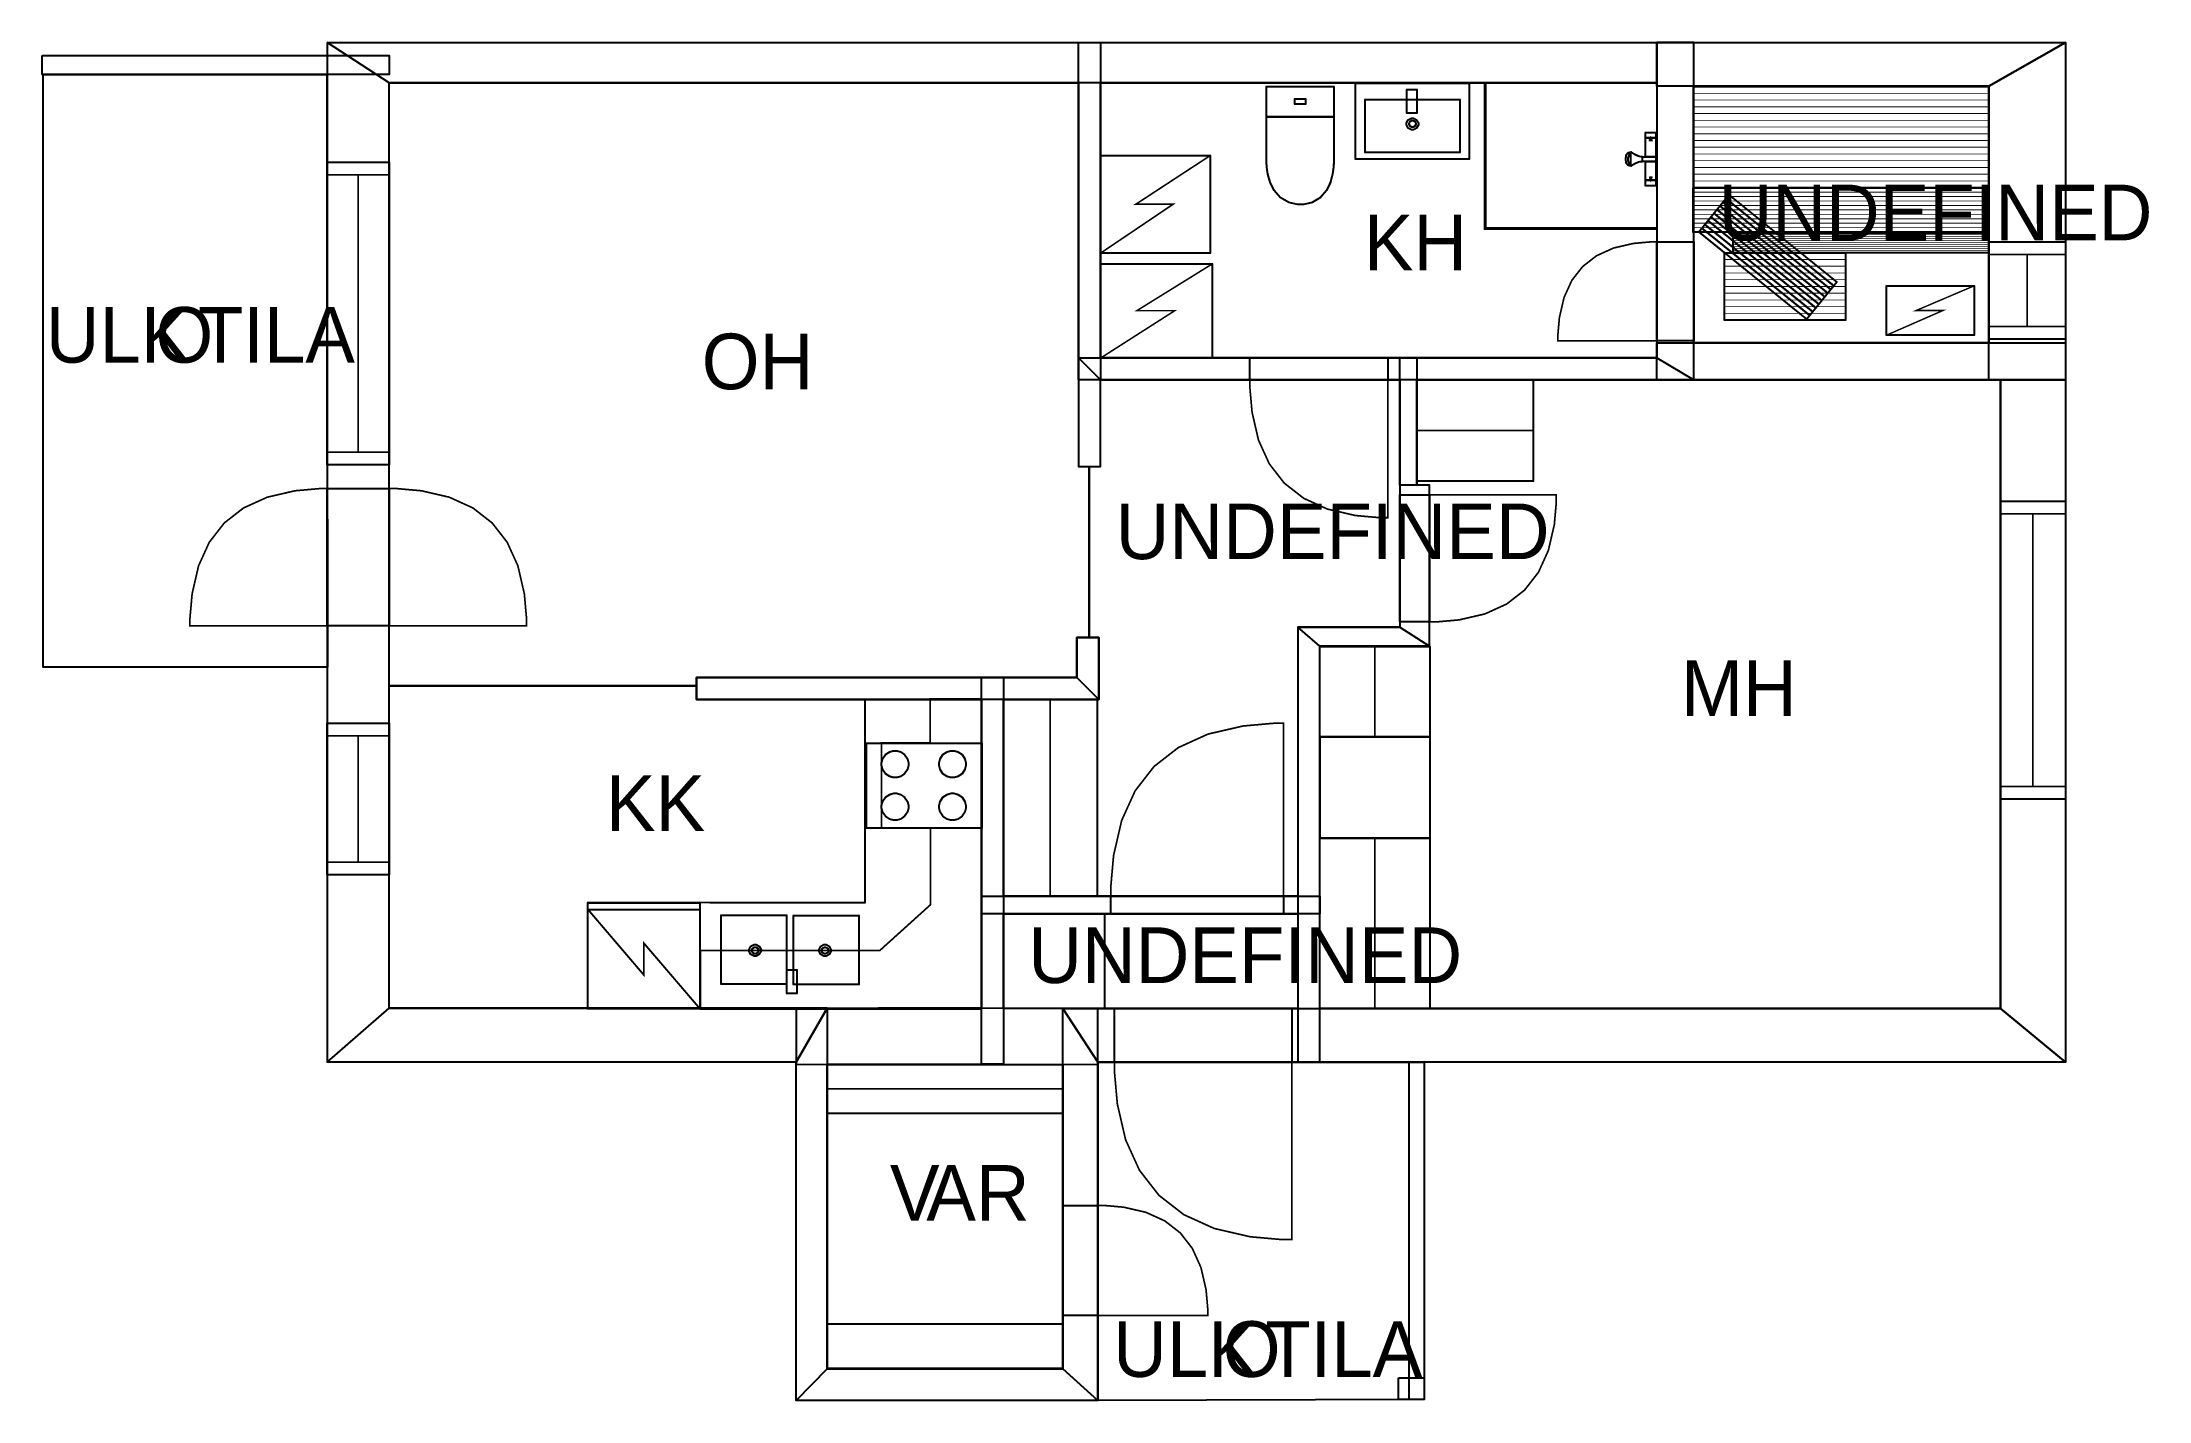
# Model space of a CAD drawing. Extents: x 0.2 to 13.2, y 0 to 8.4.
import ezdxf

# ---------------------------------------------------------------- set-up
doc = ezdxf.new("R2010")
doc.units = 0
doc.layers.get('0').update_dxf_attribs({"linetype": 'CONTINUOUS'})

msp = doc.modelspace()

# ---------------------------------------------------------------- linework, layer by layer
at = {"color": 0}
for points, const_width in [([(1.99029, 8.39779), (10.207, 8.39779), (10.207, 8.14779), (2.37321, 8.14779), (1.99029, 8.39779)], 0.00208), ([(1.99029, 8.39779), (1.99029, 2.0969), (2.37321, 2.43024), (2.37321, 8.14779), (1.99029, 8.39779)], 0.00208), ([(6.63417, 8.39779), (6.76958, 8.39779), (6.76958, 6.31282), (6.63417, 6.31282), (6.63417, 8.39779)], 0.00208), ([(10.207, 8.39779), (12.7326, 8.39779), (12.2595, 8.12679), (10.207, 8.12679), (10.207, 8.39779)], 0.00208), ([(10.207, 8.39779), (10.207, 6.44824), (10.4361, 6.31282), (10.4361, 8.39779), (10.207, 8.39779)], 0.00208), ([(12.7326, 8.39779), (12.7326, 6.31282), (12.2595, 6.31282), (12.2595, 8.12679), (12.7326, 8.39779)], 0.00208), ([(0.22928, 8.31657), (2.37321, 8.31657), (2.37321, 8.19894), (0.22928, 8.19894), (0.22928, 8.31657)], 0.00208), ([(0.23334, 8.19678), (0.23334, 4.5401), (1.99479, 4.5401), (1.99029, 8.19749), (0.23334, 8.19678)], 0.00208), ([(7.79411, 8.12631), (8.21067, 8.12631), (8.21067, 7.93896), (7.79411, 7.93896), (7.79411, 8.12631)], 0.01042), ([(8.34586, 8.14654), (9.04833, 8.14654), (9.04833, 7.67632), (8.34586, 7.67632), (8.34586, 8.14654)], 0.01042), ([(8.662, 8.10736), (8.7245, 8.10736), (8.7245, 7.96153), (8.662, 7.96153), (8.662, 8.10736)], 0.01042), ([(10.4334, 8.12532), (12.2594, 8.12532), (12.2594, 7.50032), (10.4334, 7.50032), (10.4334, 8.12532)], 0.01042), ([(8.21067, 7.67068), (8.21067, 7.67068), (8.21072, 7.65896), (8.2091, 7.62799), (8.20296, 7.58415), (8.18956, 7.5339), (8.16596, 7.48372), (8.1295, 7.43989), (8.07736, 7.4089), (8.02431, 7.39714), (8.00667, 7.39714), (7.98833, 7.39714), (7.93349, 7.4089), (7.87939, 7.43989), (7.84158, 7.48372), (7.81717, 7.5339), (7.80317, 7.58415), (7.79676, 7.62799), (7.79503, 7.65896), (7.79514, 7.67068), (7.79514, 7.67068), (7.79411, 7.93896), (8.21067, 7.93896), (8.21067, 7.67068)], 0.01042), ([(7.96929, 8.04839), (8.03549, 8.04839), (8.03549, 8.01688), (7.96929, 8.01688), (7.96929, 8.04839)], 0.01042), ([(8.4044, 8.04551), (8.98981, 8.04551), (8.98981, 7.71793), (8.4044, 7.71793), (8.4044, 8.04551)], 0.01042), ([(8.73356, 7.89421), (8.73356, 7.88781), (8.72288, 7.86843), (8.7035, 7.85775), (8.6971, 7.85775), (8.69065, 7.85775), (8.67128, 7.86843), (8.66064, 7.88781), (8.66064, 7.89421), (8.66064, 7.90067), (8.67128, 7.92003), (8.69065, 7.93067), (8.6971, 7.93067), (8.7035, 7.93067), (8.72288, 7.92003), (8.73356, 7.90067), (8.73356, 7.89421)], 0.00833), ([(8.71793, 7.89421), (8.71793, 7.89057), (8.71181, 7.8795), (8.70074, 7.87337), (8.6971, 7.87337), (8.69342, 7.87337), (8.68235, 7.8795), (8.67626, 7.89057), (8.67626, 7.89421), (8.67626, 7.89789), (8.68235, 7.90896), (8.69342, 7.91504), (8.6971, 7.91504), (8.70074, 7.91504), (8.71181, 7.90896), (8.71793, 7.89789), (8.71793, 7.89421)], 0.00833), ([(10.1382, 7.84115), (10.1382, 7.80778), (10.2018, 7.80778), (10.2018, 7.84115), (10.1382, 7.84115)], 0.01042), ([(10.1382, 7.80778), (10.1382, 7.69114), (10.2018, 7.69114), (10.2018, 7.80778), (10.1382, 7.80778)], 0.01042), ([(10.1695, 7.80778), (10.1707, 7.80458), (10.1745, 7.79492), (10.1757, 7.79215), (10.1757, 7.79215), (10.1743, 7.79215), (10.17, 7.79215), (10.1657, 7.79215), (10.1643, 7.79215), (10.1643, 7.79215), (10.1649, 7.79454), (10.1683, 7.80453), (10.1695, 7.80778)], 0.01042), ([(6.76953, 7.69949), (6.76953, 7.09592), (7.44661, 7.09592), (7.44661, 7.69949), (6.76953, 7.69949)], 0.01006), ([(10.2018, 7.69114), (10.2018, 7.66303), (10.1184, 7.66303), (10.1184, 7.67008), (10.1184, 7.68587), (10.1184, 7.69114), (10.1393, 7.69114), (10.1861, 7.69114), (10.2018, 7.69114)], 0.01042), ([(1.99029, 7.65717), (2.37321, 7.65717), (2.37321, 5.78792), (1.99029, 5.78792), (1.99029, 7.65717)], 0.01042), ([(1.99029, 7.65717), (2.37321, 7.65717), (2.37321, 5.78792), (1.99029, 5.78792), (1.99029, 7.65717)], 0.01042), ([(10.1382, 7.66303), (10.1382, 7.54633), (10.2018, 7.54633), (10.2018, 7.66303), (10.1382, 7.66303)], 0.01042), ([(10.1382, 7.54736), (10.1382, 7.51199), (10.2018, 7.51199), (10.2018, 7.54736), (10.1382, 7.54736)], 0.01042), ([(10.1695, 7.54736), (10.1707, 7.55063), (10.1745, 7.56028), (10.1757, 7.56299), (10.1757, 7.56299), (10.1743, 7.56299), (10.17, 7.56299), (10.1657, 7.56299), (10.1643, 7.56299), (10.1643, 7.56299), (10.1649, 7.56065), (10.1683, 7.55067), (10.1695, 7.54736)], 0.01042), ([(10.4318, 7.50032), (12.2594, 7.50032), (12.2594, 7.22618), (10.4318, 7.22618), (10.4318, 7.50032)], 0.01042), ([(10.6529, 7.45676), (11.3191, 6.91726), (11.1338, 6.68842), (10.4676, 7.22792), (10.6529, 7.45676)], 0.01042), ([(10.207, 7.16564), (10.1711, 7.16564), (10.0637, 7.15608), (9.93951, 7.12744), (9.83442, 7.07969), (9.74849, 7.01281), (9.68158, 6.92686), (9.63385, 6.82178), (9.60519, 6.6976), (9.59565, 6.59011), (9.59565, 6.55425), (10.207, 6.55425), (10.207, 7.16564)], 0.01042), ([(10.207, 7.16564), (10.4361, 7.16564), (10.4361, 6.55425), (10.207, 6.55425), (10.207, 7.16564)], 0.01042), ([(10.207, 7.16564), (10.4361, 7.16564), (10.4361, 6.55425), (10.207, 6.55425), (10.207, 7.16564)], 0.01042), ([(10.6792, 7.22222), (12.2594, 7.22222), (12.2594, 7.09847), (10.6792, 7.09847), (10.6792, 7.22222)], 0.01042), ([(12.2595, 7.16564), (12.7326, 7.16564), (12.7326, 6.56521), (12.2595, 6.56521), (12.2595, 7.16564)], 0.01042), ([(12.2595, 7.16564), (12.7326, 7.16564), (12.7326, 6.56521), (12.2595, 6.56521), (12.2595, 7.16564)], 0.01042), ([(6.77061, 7.03033), (6.77061, 6.44819), (7.45979, 6.44819), (7.45979, 7.03033), (6.77061, 7.03033)], 0.0097), ([(10.6252, 7.09853), (11.3732, 7.09853), (11.3732, 6.68186), (10.6252, 6.68186), (10.6252, 7.09853)], 0.01042), ([(11.6271, 6.89421), (12.1688, 6.89421), (12.1688, 6.58903), (11.6271, 6.58903), (11.6271, 6.89421)], 0.00903), ([(10.207, 6.54199), (12.7326, 6.54199), (12.7326, 6.31282), (10.207, 6.31282), (10.207, 6.54199)], 0.00208), ([(10.4361, 6.31282), (6.76958, 6.31282), (6.63417, 6.44824), (10.207, 6.44824), (10.4361, 6.31282)], 0.00208), ([(6.63417, 6.44824), (6.63417, 5.77686), (6.76958, 5.77686), (6.76958, 6.31282), (6.63417, 6.44824)], 0.00208), ([(7.69249, 6.44824), (8.54406, 6.44824), (8.54406, 6.31282), (7.69249, 6.31282), (7.69249, 6.44824)], 0.01042), ([(7.69249, 6.44824), (8.54406, 6.44824), (8.54406, 6.31282), (7.69249, 6.31282), (7.69249, 6.44824)], 0.01042), ([(8.61968, 6.44824), (8.72418, 6.44824), (8.72418, 5.66211), (8.61968, 5.66211), (8.61968, 6.44824)], 0.00208), ([(7.69249, 6.31282), (7.69249, 6.26297), (7.70578, 6.11328), (7.74567, 5.94032), (7.81222, 5.794), (7.90533, 5.67426), (8.02507, 5.58111), (8.17144, 5.5146), (8.34435, 5.47472), (8.49403, 5.46137), (8.54394, 5.46137), (8.54394, 6.31282), (7.69249, 6.31282)], 0.01042), ([(8.72418, 6.31278), (9.44211, 6.31278), (9.44211, 5.68778), (8.72418, 5.68778), (8.72418, 6.31278)], 0.01042), ([(12.7326, 6.31282), (12.7326, 2.09603), (12.3307, 2.42936), (12.3307, 6.31282), (12.7326, 6.31282)], 0.00208), ([(1.99029, 5.64085), (1.94054, 5.64085), (1.79144, 5.62761), (1.61914, 5.58783), (1.47331, 5.5216), (1.35406, 5.42876), (1.26123, 5.30946), (1.19499, 5.16368), (1.15522, 4.99138), (1.14198, 4.84224), (1.14198, 4.79249), (1.99029, 4.79249), (1.99029, 5.64085)], 0.01042), ([(1.99029, 5.64085), (2.37321, 5.64085), (2.37321, 4.79249), (1.99029, 4.79249), (1.99029, 5.64085)], 0.01042), ([(1.99029, 5.64085), (2.37321, 5.64085), (2.37321, 4.79249), (1.99029, 4.79249), (1.99029, 5.64085)], 0.01042), ([(2.37321, 5.64085), (2.4229, 5.64085), (2.57206, 5.62761), (2.74436, 5.58783), (2.89014, 5.5216), (3.00944, 5.42876), (3.10226, 5.30946), (3.16851, 5.16368), (3.20828, 4.99138), (3.22157, 4.84224), (3.22157, 4.79249), (2.37321, 4.79249), (2.37321, 5.64085)], 0.01042), ([(8.61968, 5.60211), (8.80143, 5.60211), (8.80143, 4.81749), (8.61968, 4.81749), (8.61968, 5.60211)], 0.01042), ([(8.61968, 5.60211), (8.80143, 5.60211), (8.80143, 4.81749), (8.61968, 4.81749), (8.61968, 5.60211)], 0.01042), ([(8.61968, 5.66211), (8.61968, 4.78543), (8.80143, 4.66689), (8.80143, 5.66211), (8.61968, 5.66211)], 0.00208), ([(8.80143, 4.81749), (8.84739, 4.81749), (8.98529, 4.82975), (9.14464, 4.86654), (9.27951, 4.92785), (9.38986, 5.01367), (9.47569, 5.12403), (9.537, 5.2589), (9.57379, 5.41824), (9.58604, 5.55615), (9.58604, 5.60211), (8.80143, 5.60211), (8.80143, 4.81749)], 0.01042), ([(12.3307, 5.5625), (12.7326, 5.5625), (12.7326, 3.72146), (12.3307, 3.72146), (12.3307, 5.5625)], 0.01042), ([(12.3307, 5.5625), (12.7326, 5.5625), (12.7326, 3.72146), (12.3307, 3.72146), (12.3307, 5.5625)], 0.01042), ([(6.75917, 4.72103), (6.75917, 4.338), (6.62375, 4.47342), (6.62375, 4.72103), (6.75917, 4.72103)], 0.00208), ([(8.80143, 4.66689), (8.12489, 4.66689), (7.98947, 4.78543), (8.61968, 4.78543), (8.80143, 4.66689)], 0.00208), ([(7.98947, 4.78543), (7.98947, 2.09603), (8.12489, 2.09603), (8.12489, 4.66689), (7.98947, 4.78543)], 0.00208), ([(8.12483, 4.6659), (8.12483, 4.10618), (8.80414, 4.10618), (8.80414, 4.6659), (8.12483, 4.6659)], 0.01042), ([(6.75917, 4.338), (4.27229, 4.338), (4.27229, 4.47342), (6.62375, 4.47342), (6.75917, 4.338)], 0.00208), ([(6.03375, 4.47342), (6.16917, 4.47342), (6.16917, 2.08376), (6.03375, 2.08376), (6.03375, 4.47342)], 0.00208), ([(4.29313, 3.08257), (4.29313, 2.42654), (6.03342, 2.42654), (6.03342, 4.338), (5.31218, 4.338), (5.31218, 3.08197), (4.29313, 3.08257)], 0.01042), ([(4.29628, 2.43056), (4.29628, 2.78597), (5.40419, 2.78597), (5.71843, 3.06972), (5.71843, 3.54389), (5.41553, 3.54389), (5.41553, 4.06917), (5.71729, 4.06917), (5.71729, 4.34147), (6.0345, 4.34147), (6.0345, 2.43213), (4.29628, 2.43056)], 0.01042), ([(6.16965, 4.33886), (6.16965, 3.12343), (6.74767, 3.12343), (6.74767, 4.33886), (6.16965, 4.33886)], 0.01042), ([(1.99029, 4.19157), (2.37321, 4.19157), (2.37321, 3.25456), (1.99029, 3.25456), (1.99029, 4.19157)], 0.01042), ([(1.99029, 4.19157), (2.37321, 4.19157), (2.37321, 3.25456), (1.99029, 3.25456), (1.99029, 4.19157)], 0.01042), ([(6.83322, 3.12343), (6.83322, 3.18599), (6.84988, 3.37364), (6.8999, 3.59044), (6.98329, 3.77387), (7.10004, 3.92399), (7.25017, 4.04075), (7.4336, 4.12414), (7.65039, 4.17415), (7.83806, 4.19081), (7.90061, 4.19081), (7.90061, 3.12343), (6.83322, 3.12343)], 0.01042), ([(5.32221, 4.06793), (5.32221, 3.54324), (6.03629, 3.54324), (6.03629, 4.06793), (5.32221, 4.06793)], 0.01042), ([(8.12582, 4.10618), (8.12582, 3.48118), (8.80388, 3.48118), (8.80388, 4.10618), (8.12582, 4.10618)], 0.01042), ([(5.49962, 3.85493), (5.49149, 3.85493), (5.46718, 3.86149), (5.44069, 3.87935), (5.42279, 3.90587), (5.41629, 3.93018), (5.41629, 3.93826), (5.41629, 3.9464), (5.42279, 3.97071), (5.44069, 3.99718), (5.46718, 4.01508), (5.49149, 4.0216), (5.49962, 4.0216), (5.50771, 4.0216), (5.53207, 4.01508), (5.55854, 3.99718), (5.57639, 3.97071), (5.58296, 3.9464), (5.58296, 3.93826), (5.58296, 3.93018), (5.57639, 3.90587), (5.55854, 3.87935), (5.53207, 3.86149), (5.50771, 3.85493), (5.49962, 3.85493)], 0.01042), ([(5.85439, 3.85493), (5.84625, 3.85493), (5.82194, 3.86149), (5.79546, 3.87935), (5.77756, 3.90587), (5.77106, 3.93018), (5.77106, 3.93826), (5.77106, 3.9464), (5.77756, 3.97071), (5.79546, 3.99718), (5.82194, 4.01508), (5.84625, 4.0216), (5.85439, 4.0216), (5.86247, 4.0216), (5.88683, 4.01508), (5.91331, 3.99718), (5.93115, 3.97071), (5.93772, 3.9464), (5.93772, 3.93826), (5.93772, 3.93018), (5.93115, 3.90587), (5.91331, 3.87935), (5.88683, 3.86149), (5.86247, 3.85493), (5.85439, 3.85493)], 0.01042), ([(5.49962, 3.59158), (5.49149, 3.59158), (5.46718, 3.59814), (5.44069, 3.616), (5.42279, 3.64253), (5.41629, 3.66683), (5.41629, 3.67492), (5.41629, 3.68306), (5.42279, 3.70742), (5.44069, 3.73389), (5.46718, 3.75174), (5.49149, 3.75825), (5.49962, 3.75825), (5.50771, 3.75825), (5.53207, 3.75174), (5.55854, 3.73389), (5.57639, 3.70742), (5.58296, 3.68306), (5.58296, 3.67492), (5.58296, 3.66683), (5.57639, 3.64253), (5.55854, 3.616), (5.53207, 3.59814), (5.50771, 3.59158), (5.49962, 3.59158)], 0.01042), ([(5.85439, 3.59158), (5.84625, 3.59158), (5.82194, 3.59814), (5.79546, 3.616), (5.77756, 3.64253), (5.77106, 3.66683), (5.77106, 3.67492), (5.77106, 3.68306), (5.77756, 3.70742), (5.79546, 3.73389), (5.82194, 3.75174), (5.84625, 3.75825), (5.85439, 3.75825), (5.86247, 3.75825), (5.88683, 3.75174), (5.91331, 3.73389), (5.93115, 3.70742), (5.93772, 3.68306), (5.93772, 3.67492), (5.93772, 3.66683), (5.93115, 3.64253), (5.91331, 3.616), (5.88683, 3.59814), (5.86247, 3.59158), (5.85439, 3.59158)], 0.01042), ([(8.12483, 3.48122), (8.12483, 2.42931), (8.80414, 2.42931), (8.80414, 3.48122), (8.12483, 3.48122)], 0.01042), ([(6.83322, 3.12343), (7.9005, 3.12343), (7.9005, 3.01438), (6.83322, 3.01438), (6.83322, 3.12343)], 0.01042), ([(6.83322, 3.12343), (7.9005, 3.12343), (7.9005, 3.01438), (6.83322, 3.01438), (6.83322, 3.12343)], 0.01042), ([(3.60047, 3.08192), (4.29313, 3.08192), (4.29313, 2.42779), (3.60047, 2.42779), (3.60047, 3.08192)], 0.01154), ([(3.60047, 3.08192), (4.29313, 3.08192), (4.29313, 3.03831), (3.60047, 3.03831), (3.60047, 3.08192)], 0.01154), ([(4.42518, 3.00456), (4.82883, 3.00456), (4.82883, 2.57835), (4.42518, 2.57835), (4.42518, 3.00456)], 0.01042), ([(4.87131, 3.00353), (5.27496, 3.00353), (5.27496, 2.57731), (4.87131, 2.57731), (4.87131, 3.00353)], 0.01042), ([(6.03375, 3.12343), (8.12489, 3.12343), (8.12489, 3.01438), (6.03375, 3.01438), (6.03375, 3.12343)], 0.00208), ([(6.16965, 3.01508), (6.16965, 2.42947), (6.79465, 2.42947), (6.79465, 3.01508), (6.16965, 3.01508)], 0.01042), ([(4.59831, 2.78754), (4.59831, 2.794), (4.60894, 2.81338), (4.62831, 2.824), (4.63476, 2.824), (4.64117, 2.824), (4.66054, 2.81338), (4.67122, 2.794), (4.67122, 2.78754), (4.67122, 2.78114), (4.66054, 2.76178), (4.64117, 2.75108), (4.63476, 2.75108), (4.62831, 2.75108), (4.60894, 2.76178), (4.59831, 2.78114), (4.59831, 2.78754)], 0.00833), ([(4.61393, 2.78754), (4.61393, 2.79124), (4.62001, 2.80231), (4.63108, 2.80838), (4.63476, 2.80838), (4.6384, 2.80838), (4.64947, 2.80231), (4.6556, 2.79124), (4.6556, 2.78754), (4.6556, 2.7839), (4.64947, 2.77285), (4.6384, 2.76671), (4.63476, 2.76671), (4.63108, 2.76671), (4.62001, 2.77285), (4.61393, 2.7839), (4.61393, 2.78754)], 0.00833), ([(5.03028, 2.78754), (5.03028, 2.794), (5.0409, 2.81338), (5.06028, 2.824), (5.06674, 2.824), (5.07314, 2.824), (5.0925, 2.81338), (5.10319, 2.794), (5.10319, 2.78754), (5.10319, 2.78114), (5.0925, 2.76178), (5.07314, 2.75108), (5.06674, 2.75108), (5.06028, 2.75108), (5.0409, 2.76178), (5.03028, 2.78114), (5.03028, 2.78754)], 0.00833), ([(5.0459, 2.78754), (5.0459, 2.79124), (5.05197, 2.80231), (5.06304, 2.80838), (5.06674, 2.80838), (5.07036, 2.80838), (5.08143, 2.80231), (5.08757, 2.79124), (5.08757, 2.78754), (5.08757, 2.7839), (5.08143, 2.77285), (5.07036, 2.76671), (5.06674, 2.76671), (5.06304, 2.76671), (5.05197, 2.77285), (5.0459, 2.7839), (5.0459, 2.78754)], 0.00833), ([(4.83008, 2.66726), (4.89258, 2.66726), (4.89258, 2.52143), (4.83008, 2.52143), (4.83008, 2.66726)], 0.01042), ([(4.88917, 2.0969), (1.99029, 2.0969), (2.37321, 2.43024), (5.08003, 2.43024), (4.88917, 2.0969)], 0.00208), ([(6.75304, 2.42936), (4.88917, 2.43024), (4.88894, 2.08425), (6.75282, 2.08344), (6.75304, 2.42936)], 0.00208), ([(4.88917, 0.00667), (4.88917, 2.0969), (5.08003, 2.43024), (5.08003, 0.20199), (4.88917, 0.00667)], 0.00208), ([(12.7326, 2.09603), (6.75304, 2.09603), (6.53543, 2.42936), (12.3307, 2.42936), (12.7326, 2.09603)], 0.00208), ([(6.75304, 2.09603), (6.75304, 0.00667), (6.53543, 0.20199), (6.53543, 2.42936), (6.75304, 2.09603)], 0.00208), ([(6.85596, 2.42936), (7.95107, 2.42936), (7.95107, 2.09603), (6.85596, 2.09603), (6.85596, 2.42936)], 0.01042), ([(6.85596, 2.42936), (7.95107, 2.42936), (7.95107, 2.09603), (6.85596, 2.09603), (6.85596, 2.42936)], 0.01042), ([(5.07949, 2.0829), (6.53543, 2.0829), (6.53543, 1.78011), (5.07949, 1.78011), (5.07949, 2.0829)], 0.01042), ([(8.67572, 2.09603), (8.76856, 2.09603), (8.76856, 0.01232), (6.75304, 0.00667), (6.75304, 2.09603), (8.76856, 2.09603), (8.67572, 2.09603)], 0.00208), ([(6.85596, 2.09603), (6.85596, 2.0319), (6.87304, 1.83942), (6.92437, 1.61697), (7.00993, 1.42876), (7.12972, 1.27474), (7.28369, 1.15495), (7.4719, 1.06939), (7.69439, 1.01807), (7.88687, 1.00092), (7.95107, 1.00092), (7.95107, 2.09603), (6.85596, 2.09603)], 0.01042), ([(8.67572, 2.09603), (8.76856, 2.09603), (8.76856, 0.01237), (8.67572, 0.01237), (8.67572, 2.09603)], 0.00208), ([(6.53543, 1.21148), (6.75304, 1.21148), (6.75304, 0.53239), (6.53543, 0.53239), (6.53543, 1.21148)], 0.01042), ([(6.53543, 1.21148), (6.75304, 1.21148), (6.75304, 0.53239), (6.53543, 0.53239), (6.53543, 1.21148)], 0.01042), ([(6.75304, 1.21148), (6.79281, 1.21148), (6.91217, 1.2009), (7.05007, 1.16905), (7.16678, 1.11599), (7.26232, 1.04172), (7.33653, 0.94624), (7.3896, 0.82948), (7.42144, 0.69157), (7.43207, 0.57221), (7.43207, 0.53239), (6.75304, 0.53239), (6.75304, 1.21148)], 0.01042), ([(5.08003, 0.47976), (6.537, 0.47976), (6.537, 0.20307), (5.08003, 0.20307), (5.08003, 0.47976)], 0.01042), ([(6.75304, 0.00667), (4.88917, 0.00667), (5.08003, 0.20199), (6.53543, 0.20199), (6.75304, 0.00667)], 0.00208)]:
    msp.add_lwpolyline(points, close=True, dxfattribs=dict(at, const_width=const_width))
for points in [[(1.99029, 8.39779), (10.207, 8.39779), (10.207, 8.14779), (2.37321, 8.14779), (1.99029, 8.39779)], [(1.99029, 8.39779), (1.99029, 2.0969), (2.37321, 2.43024), (2.37321, 8.14779), (1.99029, 8.39779)], [(6.63417, 8.39779), (6.76958, 8.39779), (6.76958, 6.31282), (6.63417, 6.31282), (6.63417, 8.39779)], [(10.207, 8.39779), (12.7326, 8.39779), (12.2595, 8.12679), (10.207, 8.12679), (10.207, 8.39779)], [(10.207, 8.39779), (10.207, 6.44824), (10.4361, 6.31282), (10.4361, 8.39779), (10.207, 8.39779)], [(12.7326, 8.39779), (12.7326, 6.31282), (12.2595, 6.31282), (12.2595, 8.12679), (12.7326, 8.39779)], [(0.22928, 8.31657), (2.37321, 8.31657), (2.37321, 8.19894), (0.22928, 8.19894), (0.22928, 8.31657)], [(10.207, 6.54199), (12.7326, 6.54199), (12.7326, 6.31282), (10.207, 6.31282), (10.207, 6.54199)], [(10.4361, 6.31282), (6.76958, 6.31282), (6.63417, 6.44824), (10.207, 6.44824), (10.4361, 6.31282)], [(6.63417, 6.44824), (6.63417, 5.77686), (6.76958, 5.77686), (6.76958, 6.31282), (6.63417, 6.44824)], [(8.61968, 6.44824), (8.72418, 6.44824), (8.72418, 5.66211), (8.61968, 5.66211), (8.61968, 6.44824)], [(12.7326, 6.31282), (12.7326, 2.09603), (12.3307, 2.42936), (12.3307, 6.31282), (12.7326, 6.31282)], [(8.61968, 5.66211), (8.61968, 4.78543), (8.80143, 4.66689), (8.80143, 5.66211), (8.61968, 5.66211)], [(6.75917, 4.72103), (6.75917, 4.338), (6.62375, 4.47342), (6.62375, 4.72103), (6.75917, 4.72103)], [(8.80143, 4.66689), (8.12489, 4.66689), (7.98947, 4.78543), (8.61968, 4.78543), (8.80143, 4.66689)], [(7.98947, 4.78543), (7.98947, 2.09603), (8.12489, 2.09603), (8.12489, 4.66689), (7.98947, 4.78543)], [(6.75917, 4.338), (4.27229, 4.338), (4.27229, 4.47342), (6.62375, 4.47342), (6.75917, 4.338)], [(6.03375, 4.47342), (6.16917, 4.47342), (6.16917, 2.08376), (6.03375, 2.08376), (6.03375, 4.47342)], [(6.03375, 3.12343), (8.12489, 3.12343), (8.12489, 3.01438), (6.03375, 3.01438), (6.03375, 3.12343)], [(4.88917, 2.0969), (1.99029, 2.0969), (2.37321, 2.43024), (5.08003, 2.43024), (4.88917, 2.0969)], [(6.75304, 2.42936), (4.88917, 2.43024), (4.88894, 2.08425), (6.75282, 2.08344), (6.75304, 2.42936)], [(4.88917, 0.00667), (4.88917, 2.0969), (5.08003, 2.43024), (5.08003, 0.20199), (4.88917, 0.00667)], [(12.7326, 2.09603), (6.75304, 2.09603), (6.53543, 2.42936), (12.3307, 2.42936), (12.7326, 2.09603)], [(6.75304, 2.09603), (6.75304, 0.00667), (6.53543, 0.20199), (6.53543, 2.42936), (6.75304, 2.09603)], [(6.75304, 0.00667), (4.88917, 0.00667), (5.08003, 0.20199), (6.53543, 0.20199), (6.75304, 0.00667)], [(8.61128, 0.14605), (8.76856, 0.14605), (8.76856, 0.01232), (8.61128, 0.01232), (8.61128, 0.14605)]]:
    msp.add_lwpolyline(points, close=True, dxfattribs=at)
at = {"color": 7}
for points in [[(0.23334, 8.19678), (0.23334, 4.5401), (1.99479, 4.5401), (1.99029, 8.19749), (0.23334, 8.19678)], [(6.63417, 5.77686), (6.69835, 5.77686), (6.69835, 4.72103), (6.62375, 4.72103), (6.62375, 4.47342), (4.27229, 4.47342), (4.27229, 4.42279), (2.37321, 4.42279), (2.37321, 8.14779), (6.63417, 8.14779), (6.63417, 5.77686)], [(6.76958, 8.14779), (10.207, 8.14779), (10.207, 6.44824), (6.76958, 6.44824), (6.76958, 8.14779)], [(7.79411, 8.12631), (8.21067, 8.12631), (8.21067, 7.93896), (7.79411, 7.93896), (7.79411, 8.12631)], [(8.34586, 8.14654), (9.04833, 8.14654), (9.04833, 7.67632), (8.34586, 7.67632), (8.34586, 8.14654)], [(8.662, 8.10736), (8.7245, 8.10736), (8.7245, 7.96153), (8.662, 7.96153), (8.662, 8.10736)], [(10.4334, 8.12532), (12.2594, 8.12532), (12.2594, 7.50032), (10.4334, 7.50032), (10.4334, 8.12532)], [(10.4361, 8.12679), (12.2595, 8.12679), (12.2595, 6.54199), (10.4361, 6.54199), (10.4361, 8.12679)], [(7.96929, 8.04839), (8.03549, 8.04839), (8.03549, 8.01688), (7.96929, 8.01688), (7.96929, 8.04839)], [(8.4044, 8.04551), (8.98981, 8.04551), (8.98981, 7.71793), (8.4044, 7.71793), (8.4044, 8.04551)], [(8.21067, 7.67068), (8.21067, 7.67068), (8.21072, 7.65896), (8.2091, 7.62799), (8.20296, 7.58415), (8.18956, 7.5339), (8.16596, 7.48372), (8.1295, 7.43989), (8.07736, 7.4089), (8.02431, 7.39714), (8.00667, 7.39714), (7.98833, 7.39714), (7.93349, 7.4089), (7.87939, 7.43989), (7.84158, 7.48372), (7.81717, 7.5339), (7.80317, 7.58415), (7.79676, 7.62799), (7.79503, 7.65896), (7.79514, 7.67068), (7.79514, 7.67068), (7.79411, 7.93896), (8.21067, 7.93896), (8.21067, 7.67068)], [(8.73356, 7.89421), (8.73356, 7.88781), (8.72288, 7.86843), (8.7035, 7.85775), (8.6971, 7.85775), (8.69065, 7.85775), (8.67128, 7.86843), (8.66064, 7.88781), (8.66064, 7.89421), (8.66064, 7.90067), (8.67128, 7.92003), (8.69065, 7.93067), (8.6971, 7.93067), (8.7035, 7.93067), (8.72288, 7.92003), (8.73356, 7.90067), (8.73356, 7.89421)], [(8.71793, 7.89421), (8.71793, 7.89057), (8.71181, 7.8795), (8.70074, 7.87337), (8.6971, 7.87337), (8.69342, 7.87337), (8.68235, 7.8795), (8.67626, 7.89057), (8.67626, 7.89421), (8.67626, 7.89789), (8.68235, 7.90896), (8.69342, 7.91504), (8.6971, 7.91504), (8.70074, 7.91504), (8.71181, 7.90896), (8.71793, 7.89789), (8.71793, 7.89421)], [(10.1382, 7.84115), (10.2018, 7.84115), (10.2018, 7.80778), (10.1382, 7.80778), (10.1382, 7.84115)], [(6.76953, 7.69949), (7.44661, 7.69949), (7.44661, 7.09592), (6.76953, 7.09592), (6.76953, 7.69949)], [(10.1184, 7.69114), (10.1121, 7.69114), (10.0932, 7.69482), (10.0707, 7.70469), (10.0663, 7.70779), (10.0648, 7.70888), (10.0502, 7.71903), (10.0486, 7.71924), (10.0457, 7.71978), (10.0292, 7.71565), (10.0163, 7.69894), (10.0153, 7.69319), (10.015, 7.69189), (10.0143, 7.68039), (10.0143, 7.67654), (10.0143, 7.67757), (10.0143, 7.67344), (10.015, 7.66222), (10.0153, 7.66092), (10.0163, 7.65522), (10.0292, 7.63857), (10.0457, 7.63439), (10.0486, 7.63488), (10.0502, 7.63514), (10.0648, 7.64529), (10.0663, 7.64632), (10.0707, 7.64947), (10.0932, 7.6594), (10.1121, 7.66303), (10.1184, 7.66303)], [(10.0476, 7.71924), (10.047, 7.71903), (10.0369, 7.70714), (10.0278, 7.68343), (10.0278, 7.67551), (10.0281, 7.66928), (10.0373, 7.64665), (10.047, 7.63542), (10.0476, 7.63488)], [(10.2018, 7.69114), (10.2018, 7.66303), (10.1184, 7.66303), (10.1184, 7.67008), (10.1184, 7.68587), (10.1184, 7.69114), (10.1393, 7.69114), (10.1861, 7.69114), (10.2018, 7.69114)], [(10.1382, 7.80778), (10.2018, 7.80778), (10.2018, 7.69114), (10.1382, 7.69114), (10.1382, 7.80778)], [(10.1695, 7.80778), (10.1707, 7.80458), (10.1745, 7.79492), (10.1757, 7.79215), (10.1757, 7.79215), (10.1743, 7.79215), (10.17, 7.79215), (10.1657, 7.79215), (10.1643, 7.79215), (10.1643, 7.79215), (10.1649, 7.79454), (10.1683, 7.80453), (10.1695, 7.80778)], [(1.99029, 7.65717), (2.37321, 7.65717), (2.37321, 5.78792), (1.99029, 5.78792), (1.99029, 7.65717)], [(1.99029, 7.65717), (2.37321, 7.65717), (2.37321, 5.78792), (1.99029, 5.78792), (1.99029, 7.65717)], [(10.1382, 7.66303), (10.2018, 7.66303), (10.2018, 7.54633), (10.1382, 7.54633), (10.1382, 7.66303)], [(10.1695, 7.54736), (10.1707, 7.55063), (10.1745, 7.56028), (10.1757, 7.56299), (10.1757, 7.56299), (10.1743, 7.56299), (10.17, 7.56299), (10.1657, 7.56299), (10.1643, 7.56299), (10.1643, 7.56299), (10.1649, 7.56065), (10.1683, 7.55067), (10.1695, 7.54736)], [(10.1382, 7.54736), (10.2018, 7.54736), (10.2018, 7.51199), (10.1382, 7.51199), (10.1382, 7.54736)], [(10.4318, 7.50032), (12.2594, 7.50032), (12.2594, 7.22618), (10.4318, 7.22618), (10.4318, 7.50032)], [(10.6529, 7.45676), (11.3191, 6.91726), (11.1338, 6.68842), (10.4676, 7.22792), (10.6529, 7.45676)], [(10.6344, 7.43392), (11.3006, 6.89442)], [(10.5232, 7.2966), (11.1894, 6.75711)], [(10.5417, 7.3195), (11.208, 6.78)], [(10.5603, 7.34239), (11.2265, 6.8029)], [(10.5788, 7.36529), (11.245, 6.82579)], [(10.5973, 7.38813), (11.2635, 6.84864)], [(10.6158, 7.41103), (11.2821, 6.87153)], [(10.207, 7.16564), (10.4361, 7.16564), (10.4361, 6.55425), (10.207, 6.55425), (10.207, 7.16564)], [(10.207, 7.16564), (10.4361, 7.16564), (10.4361, 6.55425), (10.207, 6.55425), (10.207, 7.16564)], [(10.4862, 7.25087), (11.1523, 6.71137)], [(10.5047, 7.27376), (11.1708, 6.73426)], [(10.6792, 7.22222), (12.2594, 7.22222), (12.2594, 7.09847), (10.6792, 7.09847), (10.6792, 7.22222)], [(12.2595, 7.16564), (12.7326, 7.16564), (12.7326, 6.56521), (12.2595, 6.56521), (12.2595, 7.16564)], [(12.2595, 7.16564), (12.7326, 7.16564), (12.7326, 6.56521), (12.2595, 6.56521), (12.2595, 7.16564)], [(10.6252, 7.09853), (11.3732, 7.09853), (11.3732, 6.68186), (10.6252, 6.68186), (10.6252, 7.09853)], [(6.77061, 7.03033), (7.45979, 7.03033), (7.45979, 6.44819), (6.77061, 6.44819), (6.77061, 7.03033)], [(11.6271, 6.89421), (12.1688, 6.89421), (12.1688, 6.58903), (11.6271, 6.58903), (11.6271, 6.89421)], [(7.69249, 6.44824), (8.54406, 6.44824), (8.54406, 6.31282), (7.69249, 6.31282), (7.69249, 6.44824)], [(7.69249, 6.44824), (8.54406, 6.44824), (8.54406, 6.31282), (7.69249, 6.31282), (7.69249, 6.44824)], [(8.61968, 4.78543), (7.98947, 4.78543), (7.98947, 3.12343), (6.16917, 3.12343), (6.16917, 4.338), (6.75917, 4.338), (6.75917, 4.72103), (6.69835, 4.72103), (6.69835, 5.77686), (6.76958, 5.77686), (6.76958, 6.31282), (8.61968, 6.31282), (8.61968, 4.78543)], [(12.3307, 2.42936), (8.12489, 2.42936), (8.12489, 4.66689), (8.80143, 4.66689), (8.80143, 5.66211), (8.72418, 5.66211), (8.72418, 6.31282), (12.3307, 6.31282), (12.3307, 2.42936)], [(8.72418, 6.31278), (9.44211, 6.31278), (9.44211, 5.68778), (8.72418, 5.68778), (8.72418, 6.31278)], [(1.99029, 5.64085), (2.37321, 5.64085), (2.37321, 4.79249), (1.99029, 4.79249), (1.99029, 5.64085)], [(1.99029, 5.64085), (2.37321, 5.64085), (2.37321, 4.79249), (1.99029, 4.79249), (1.99029, 5.64085)], [(8.61968, 5.60211), (8.80143, 5.60211), (8.80143, 4.81749), (8.61968, 4.81749), (8.61968, 5.60211)], [(8.61968, 5.60211), (8.80143, 5.60211), (8.80143, 4.81749), (8.61968, 4.81749), (8.61968, 5.60211)], [(12.3307, 5.5625), (12.7326, 5.5625), (12.7326, 3.72146), (12.3307, 3.72146), (12.3307, 5.5625)], [(12.3307, 5.5625), (12.7326, 5.5625), (12.7326, 3.72146), (12.3307, 3.72146), (12.3307, 5.5625)], [(8.12483, 4.6659), (8.80414, 4.6659), (8.80414, 4.10618), (8.12483, 4.10618), (8.12483, 4.6659)], [(4.27229, 4.338), (6.03375, 4.338), (6.03375, 2.42936), (5.08003, 2.42936), (5.08003, 2.43024), (2.37321, 2.43024), (2.37321, 4.42279), (4.27229, 4.42279), (4.27229, 4.338)], [(4.29313, 3.08257), (4.29313, 2.42654), (6.03342, 2.42654), (6.03342, 4.338), (5.31218, 4.338), (5.31218, 3.08197), (4.29313, 3.08257)], [(6.16965, 4.33886), (6.74767, 4.33886), (6.74767, 3.12343), (6.16965, 3.12343), (6.16965, 4.33886)], [(1.99029, 4.19157), (2.37321, 4.19157), (2.37321, 3.25456), (1.99029, 3.25456), (1.99029, 4.19157)], [(1.99029, 4.19157), (2.37321, 4.19157), (2.37321, 3.25456), (1.99029, 3.25456), (1.99029, 4.19157)], [(5.32221, 4.06793), (6.03629, 4.06793), (6.03629, 3.54324), (5.32221, 3.54324), (5.32221, 4.06793)], [(8.12582, 4.10618), (8.80388, 4.10618), (8.80388, 3.48118), (8.12582, 3.48118), (8.12582, 4.10618)], [(5.49962, 3.85493), (5.49149, 3.85493), (5.46718, 3.86149), (5.44069, 3.87935), (5.42279, 3.90587), (5.41629, 3.93018), (5.41629, 3.93826), (5.41629, 3.9464), (5.42279, 3.97071), (5.44069, 3.99718), (5.46718, 4.01508), (5.49149, 4.0216), (5.49962, 4.0216), (5.50771, 4.0216), (5.53207, 4.01508), (5.55854, 3.99718), (5.57639, 3.97071), (5.58296, 3.9464), (5.58296, 3.93826), (5.58296, 3.93018), (5.57639, 3.90587), (5.55854, 3.87935), (5.53207, 3.86149), (5.50771, 3.85493), (5.49962, 3.85493)], [(5.85439, 3.85493), (5.84625, 3.85493), (5.82194, 3.86149), (5.79546, 3.87935), (5.77756, 3.90587), (5.77106, 3.93018), (5.77106, 3.93826), (5.77106, 3.9464), (5.77756, 3.97071), (5.79546, 3.99718), (5.82194, 4.01508), (5.84625, 4.0216), (5.85439, 4.0216), (5.86247, 4.0216), (5.88683, 4.01508), (5.91331, 3.99718), (5.93115, 3.97071), (5.93772, 3.9464), (5.93772, 3.93826), (5.93772, 3.93018), (5.93115, 3.90587), (5.91331, 3.87935), (5.88683, 3.86149), (5.86247, 3.85493), (5.85439, 3.85493)], [(5.49962, 3.59158), (5.49149, 3.59158), (5.46718, 3.59814), (5.44069, 3.616), (5.42279, 3.64253), (5.41629, 3.66683), (5.41629, 3.67492), (5.41629, 3.68306), (5.42279, 3.70742), (5.44069, 3.73389), (5.46718, 3.75174), (5.49149, 3.75825), (5.49962, 3.75825), (5.50771, 3.75825), (5.53207, 3.75174), (5.55854, 3.73389), (5.57639, 3.70742), (5.58296, 3.68306), (5.58296, 3.67492), (5.58296, 3.66683), (5.57639, 3.64253), (5.55854, 3.616), (5.53207, 3.59814), (5.50771, 3.59158), (5.49962, 3.59158)], [(5.85439, 3.59158), (5.84625, 3.59158), (5.82194, 3.59814), (5.79546, 3.616), (5.77756, 3.64253), (5.77106, 3.66683), (5.77106, 3.67492), (5.77106, 3.68306), (5.77756, 3.70742), (5.79546, 3.73389), (5.82194, 3.75174), (5.84625, 3.75825), (5.85439, 3.75825), (5.86247, 3.75825), (5.88683, 3.75174), (5.91331, 3.73389), (5.93115, 3.70742), (5.93772, 3.68306), (5.93772, 3.67492), (5.93772, 3.66683), (5.93115, 3.64253), (5.91331, 3.616), (5.88683, 3.59814), (5.86247, 3.59158), (5.85439, 3.59158)], [(8.12483, 3.48122), (8.80414, 3.48122), (8.80414, 2.42931), (8.12483, 2.42931), (8.12483, 3.48122)], [(3.60047, 3.08192), (4.29313, 3.08192), (4.29313, 2.42779), (3.60047, 2.42779), (3.60047, 3.08192)], [(3.60047, 3.08192), (4.29313, 3.08192), (4.29313, 3.03831), (3.60047, 3.03831), (3.60047, 3.08192)], [(4.42518, 3.00456), (4.82883, 3.00456), (4.82883, 2.57835), (4.42518, 2.57835), (4.42518, 3.00456)], [(4.87131, 3.00353), (5.27496, 3.00353), (5.27496, 2.57731), (4.87131, 2.57731), (4.87131, 3.00353)], [(6.16917, 3.01438), (7.98947, 3.01438), (7.98947, 2.42936), (6.16917, 2.42936), (6.16917, 3.01438)], [(6.16965, 3.01508), (6.79465, 3.01508), (6.79465, 2.42947), (6.16965, 2.42947), (6.16965, 3.01508)], [(6.83322, 3.12343), (7.9005, 3.12343), (7.9005, 3.01438), (6.83322, 3.01438), (6.83322, 3.12343)], [(6.83322, 3.12343), (7.9005, 3.12343), (7.9005, 3.01438), (6.83322, 3.01438), (6.83322, 3.12343)], [(4.59831, 2.78754), (4.59831, 2.794), (4.60894, 2.81338), (4.62831, 2.824), (4.63476, 2.824), (4.64117, 2.824), (4.66054, 2.81338), (4.67122, 2.794), (4.67122, 2.78754), (4.67122, 2.78114), (4.66054, 2.76178), (4.64117, 2.75108), (4.63476, 2.75108), (4.62831, 2.75108), (4.60894, 2.76178), (4.59831, 2.78114), (4.59831, 2.78754)], [(4.61393, 2.78754), (4.61393, 2.79124), (4.62001, 2.80231), (4.63108, 2.80838), (4.63476, 2.80838), (4.6384, 2.80838), (4.64947, 2.80231), (4.6556, 2.79124), (4.6556, 2.78754), (4.6556, 2.7839), (4.64947, 2.77285), (4.6384, 2.76671), (4.63476, 2.76671), (4.63108, 2.76671), (4.62001, 2.77285), (4.61393, 2.7839), (4.61393, 2.78754)], [(5.03028, 2.78754), (5.03028, 2.794), (5.0409, 2.81338), (5.06028, 2.824), (5.06674, 2.824), (5.07314, 2.824), (5.0925, 2.81338), (5.10319, 2.794), (5.10319, 2.78754), (5.10319, 2.78114), (5.0925, 2.76178), (5.07314, 2.75108), (5.06674, 2.75108), (5.06028, 2.75108), (5.0409, 2.76178), (5.03028, 2.78114), (5.03028, 2.78754)], [(5.0459, 2.78754), (5.0459, 2.79124), (5.05197, 2.80231), (5.06304, 2.80838), (5.06674, 2.80838), (5.07036, 2.80838), (5.08143, 2.80231), (5.08757, 2.79124), (5.08757, 2.78754), (5.08757, 2.7839), (5.08143, 2.77285), (5.07036, 2.76671), (5.06674, 2.76671), (5.06304, 2.76671), (5.05197, 2.77285), (5.0459, 2.7839), (5.0459, 2.78754)], [(4.83008, 2.66726), (4.89258, 2.66726), (4.89258, 2.52143), (4.83008, 2.52143), (4.83008, 2.66726)], [(6.85596, 2.42936), (7.95107, 2.42936), (7.95107, 2.09603), (6.85596, 2.09603), (6.85596, 2.42936)], [(6.85596, 2.42936), (7.95107, 2.42936), (7.95107, 2.09603), (6.85596, 2.09603), (6.85596, 2.42936)], [(6.14865, 2.08376), (6.53543, 2.08344), (6.53543, 0.20199), (5.08003, 0.20199), (5.08003, 2.08376), (6.14865, 2.08376)], [(8.67572, 2.09603), (8.76856, 2.09603), (8.76856, 0.01232), (6.75304, 0.00667), (6.75304, 2.09603), (8.76856, 2.09603), (8.67572, 2.09603)], [(8.67572, 2.09603), (8.76856, 2.09603), (8.76856, 0.01237), (8.67572, 0.01237), (8.67572, 2.09603)], [(5.07949, 2.0829), (6.53543, 2.0829), (6.53543, 1.78011), (5.07949, 1.78011), (5.07949, 2.0829)], [(6.53543, 1.21148), (6.75304, 1.21148), (6.75304, 0.53239), (6.53543, 0.53239), (6.53543, 1.21148)], [(6.53543, 1.21148), (6.75304, 1.21148), (6.75304, 0.53239), (6.53543, 0.53239), (6.53543, 1.21148)], [(5.08003, 0.47976), (6.537, 0.47976), (6.537, 0.20307), (5.08003, 0.20307), (5.08003, 0.47976)]]:
    msp.add_lwpolyline(points, close=True, dxfattribs=at)
at = {"color": 7, "const_width": 0.00208}
for points in [[(6.63417, 5.77686), (6.69835, 5.77686), (6.69835, 4.72103), (6.62375, 4.72103), (6.62375, 4.47342), (4.27229, 4.47342), (4.27229, 4.42279), (2.37321, 4.42279), (2.37321, 8.14779), (6.63417, 8.14779), (6.63417, 5.77686)], [(6.76958, 8.14779), (10.207, 8.14779), (10.207, 6.44824), (6.76958, 6.44824), (6.76958, 8.14779)], [(10.4361, 8.12679), (12.2595, 8.12679), (12.2595, 6.54199), (10.4361, 6.54199), (10.4361, 8.12679)], [(8.61968, 4.78543), (7.98947, 4.78543), (7.98947, 3.12343), (6.16917, 3.12343), (6.16917, 4.338), (6.75917, 4.338), (6.75917, 4.72103), (6.69835, 4.72103), (6.69835, 5.77686), (6.76958, 5.77686), (6.76958, 6.31282), (8.61968, 6.31282), (8.61968, 4.78543)], [(12.3307, 2.42936), (8.12489, 2.42936), (8.12489, 4.66689), (8.80143, 4.66689), (8.80143, 5.66211), (8.72418, 5.66211), (8.72418, 6.31282), (12.3307, 6.31282), (12.3307, 2.42936)], [(4.27229, 4.338), (6.03375, 4.338), (6.03375, 2.42936), (5.08003, 2.42936), (5.08003, 2.43024), (2.37321, 2.43024), (2.37321, 4.42279), (4.27229, 4.42279), (4.27229, 4.338)], [(6.16917, 3.01438), (7.98947, 3.01438), (7.98947, 2.42936), (6.16917, 2.42936), (6.16917, 3.01438)], [(6.14865, 2.08376), (6.53543, 2.08344), (6.53543, 0.20199), (5.08003, 0.20199), (5.08003, 2.08376), (6.14865, 2.08376)]]:
    msp.add_lwpolyline(points, close=True, dxfattribs=at)
at = {"color": 0}
for points, const_width in [([(9.14708, 8.14665), (9.14708, 7.24837), (10.2042, 7.24837)], 0.01875), ([(6.76953, 7.09592), (7.21864, 7.39871), (6.98844, 7.39871), (7.44661, 7.69846)], 0.01006), ([(10.1184, 7.69114), (10.1121, 7.69114), (10.0932, 7.69482), (10.0707, 7.70469), (10.0663, 7.70779), (10.0648, 7.70888), (10.0502, 7.71903), (10.0486, 7.71924), (10.0457, 7.71978), (10.0292, 7.71565), (10.0163, 7.69894), (10.0153, 7.69319), (10.015, 7.69189), (10.0143, 7.68039), (10.0143, 7.67654), (10.0143, 7.67757), (10.0143, 7.67344), (10.015, 7.66222), (10.0153, 7.66092), (10.0163, 7.65522), (10.0292, 7.63857), (10.0457, 7.63439), (10.0486, 7.63488), (10.0502, 7.63514), (10.0648, 7.64529), (10.0663, 7.64632), (10.0707, 7.64947), (10.0932, 7.6594), (10.1121, 7.66303), (10.1184, 7.66303)], 0.01042), ([(10.0476, 7.71924), (10.047, 7.71903), (10.0369, 7.70714), (10.0278, 7.68343), (10.0278, 7.67551), (10.0281, 7.66928), (10.0373, 7.64665), (10.047, 7.63542), (10.0476, 7.63488)], 0.01042), ([(1.99035, 7.57904), (2.37321, 7.57904)], 0.01042), ([(2.18175, 7.57904), (2.18175, 5.86604)], 0.01042), ([(6.77061, 6.44819), (7.22775, 6.74024), (6.99343, 6.74024), (7.45979, 7.02935)], 0.0097), ([(12.7326, 7.08751), (12.2594, 7.08751)], 0.01042), ([(12.496, 7.08751), (12.496, 6.64333)], 0.01042), ([(12.1688, 6.89421), (11.8104, 6.7416), (11.9756, 6.7416), (11.6271, 6.58903)], 0.00903), ([(12.7326, 6.64333), (12.2594, 6.64333)], 0.01042), ([(1.99035, 5.86604), (2.37321, 5.86604)], 0.01042), ([(12.7326, 5.48432), (12.3307, 5.48432)], 0.01042), ([(12.5317, 5.48432), (12.5317, 3.79958)], 0.01042), ([(1.99035, 4.11344), (2.37321, 4.11344)], 0.01042), ([(2.18175, 4.11344), (2.18175, 3.33268)], 0.01042), ([(12.7326, 3.79958), (12.3307, 3.79958)], 0.01042), ([(1.99035, 3.33268), (2.37321, 3.33268)], 0.01042), ([(4.29313, 2.42779), (3.94678, 2.83225), (3.94678, 2.63601), (3.60047, 3.04161)], 0.01154)]:
    msp.add_lwpolyline(points, dxfattribs=dict(at, const_width=const_width))
at = {"color": 253}
for points, const_width in [([(10.4334, 8.08365), (12.2594, 8.08365)], 0.00521), ([(10.4334, 8.04199), (12.2594, 8.04199)], 0.00521), ([(10.4334, 8.00032), (12.2594, 8.00032)], 0.00521), ([(10.4334, 7.95865), (12.2594, 7.95865)], 0.00521), ([(10.4334, 7.91699), (12.2594, 7.91699)], 0.00521), ([(10.4334, 7.87532), (12.2594, 7.87532)], 0.00521), ([(10.4334, 7.83365), (12.2594, 7.83365)], 0.00521), ([(10.4334, 7.79199), (12.2594, 7.79199)], 0.00521), ([(10.4334, 7.75032), (12.2594, 7.75032)], 0.00521), ([(10.4334, 7.70865), (12.2594, 7.70865)], 0.00521), ([(10.4334, 7.66699), (12.2594, 7.66699)], 0.00521), ([(10.4334, 7.62532), (12.2594, 7.62532)], 0.00521), ([(10.4334, 7.58365), (12.2594, 7.58365)], 0.00521), ([(10.4318, 7.47293), (12.2594, 7.47293)], 0.00521), ([(10.4318, 7.44553), (12.2594, 7.44553)], 0.00521), ([(10.4334, 7.54199), (12.2594, 7.54199)], 0.00521), ([(10.6344, 7.43392), (11.3006, 6.89442)], 0.00521), ([(10.4318, 7.41808), (12.2594, 7.41808)], 0.00521), ([(10.4318, 7.39068), (12.2594, 7.39068)], 0.00521), ([(10.4318, 7.36322), (12.2594, 7.36322)], 0.00521), ([(10.4318, 7.33583), (12.2594, 7.33583)], 0.00521), ([(10.4318, 7.30843), (12.2594, 7.30843)], 0.00521), ([(10.5232, 7.2966), (11.1894, 6.75711)], 0.00521), ([(10.5417, 7.3195), (11.208, 6.78)], 0.00521), ([(10.5603, 7.34239), (11.2265, 6.8029)], 0.00521), ([(10.5788, 7.36529), (11.245, 6.82579)], 0.00521), ([(10.5973, 7.38813), (11.2635, 6.84864)], 0.00521), ([(10.6158, 7.41103), (11.2821, 6.87153)], 0.00521), ([(10.4318, 7.28097), (12.2594, 7.28097)], 0.00521), ([(10.4318, 7.25358), (12.2594, 7.25358)], 0.00521), ([(10.4862, 7.25087), (11.1523, 6.71137)], 0.00521), ([(10.5047, 7.27376), (11.1708, 6.73426)], 0.00521), ([(10.6792, 7.20985), (12.2594, 7.20985)], 0.00521), ([(10.6792, 7.19749), (12.2594, 7.19749)], 0.00521), ([(10.6792, 7.18511), (12.2594, 7.18511)], 0.00521), ([(10.6792, 7.17275), (12.2594, 7.17275)], 0.00521), ([(10.6792, 7.16038), (12.2594, 7.16038)], 0.00521), ([(10.6252, 7.05686), (11.3731, 7.05686)], 0.00521), ([(10.6792, 7.148), (12.2594, 7.148)], 0.00521), ([(10.6792, 7.13564), (12.2594, 7.13564)], 0.00521), ([(10.6792, 7.12326), (12.2594, 7.12326)], 0.00521), ([(10.6792, 7.11089), (12.2594, 7.11089)], 0.00521), ([(10.6252, 7.01519), (11.3731, 7.01519)], 0.00521), ([(10.6252, 6.97353), (11.3731, 6.97353)], 0.00521), ([(10.6252, 6.93186), (11.3731, 6.93186)], 0.00521), ([(10.6252, 6.89019), (11.3731, 6.89019)], 0.00521), ([(10.6252, 6.84853), (11.3731, 6.84853)], 0.00521), ([(10.6252, 6.80686), (11.3731, 6.80686)], 0.00521), ([(10.6252, 6.76519), (11.3731, 6.76519)], 0.00521), ([(10.6252, 6.72353), (11.3731, 6.72353)], 0.00521), ([(8.72418, 6.00028), (9.44211, 6.00028)], 0.01042), ([(8.46451, 4.10618), (8.46451, 4.66585)], 0.01042), ([(6.45861, 3.12343), (6.45861, 4.33892)], 0.01042), ([(8.46451, 2.42931), (8.46451, 3.48118)], 0.01042), ([(5.07949, 1.93147), (6.53543, 1.93147)], 0.01042)]:
    msp.add_lwpolyline(points, dxfattribs=dict(at, const_width=const_width))

# ---------------------------------------------------------------- texts
at = {"color": 0}
for s, p in [('UNDEFINED', (10.5887, 7.17521)), ('KH', (8.39649, 6.99033)), ('ULK', (0.25076, 6.41906)), ('O', (0.92837, 6.41906)), ('TILA', (1.19068, 6.41906)), ('OH', (4.30451, 6.25488)), ('UNDEFINED', (6.86285, 5.20518)), ('MH', (10.357, 4.23621)), ('KK', (3.71244, 3.52539)), ('UNDEFINED', (6.32264, 2.58589)), ('V', (5.46765, 1.11701)), ('AR', (5.69267, 1.11701)), ('ULK', (6.847, 0.15214)), ('O', (7.52461, 0.15214)), ('TILA', (7.78692, 0.15214))]:
    msp.add_text(s, height=0.34375, dxfattribs=at).set_placement(p)

doc.saveas('drawing.dxf')
